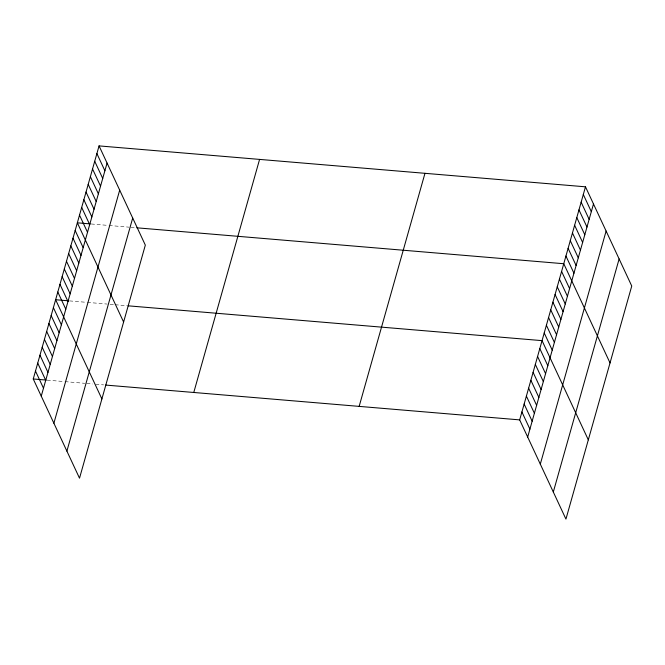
<?xml version="1.0" encoding="UTF-8"?>
<svg xmlns="http://www.w3.org/2000/svg" width="665" height="665" viewBox="0 0 665 665"><rect width="100%" height="100%" fill="white"/><g stroke="black" fill="none" stroke-linecap="round" stroke-linejoin="round"><path stroke-width="0.5" stroke-dasharray="3.33 2.49" d="M91.213 223.98L108.062 225.402M109.052 225.485L128.869 227.147M130.847 227.314L135.801 227.729M69.501 300.896L86.342 302.309M87.331 302.392L107.148 304.063M110.124 304.312L114.089 304.645M115.078 304.728L126.965 305.725M47.124 380.139L63.965 381.552M64.954 381.635L84.771 383.306M86.758 383.472L92.701 383.971M95.677 384.22L103.599 384.885"/><path stroke-width="1" d="M99.06 145.901L145.327 245.119L79.517 478.185L33.25 378.975L99.06 145.901L585.483 186.815L631.75 286.025L565.94 519.099L519.673 419.881L585.483 186.815M41.255 396.141L107.065 163.066M53.882 423.214L119.692 190.148M66.891 451.111L132.701 218.045M193.773 392.475L259.583 159.4M359.15 406.382L424.968 173.316M527.678 437.046L593.488 203.98M540.304 464.128L606.114 231.054M553.313 492.025L619.123 258.951M90.224 223.897L77.348 222.817L123.607 322.026M136.799 227.812L563.77 263.731L610.029 362.94M68.512 300.813L55.627 299.732L101.895 398.942M127.963 305.809L542.05 340.638L588.317 439.856M33.25 378.975L46.134 380.056M105.585 385.06L519.673 419.881M583.313 194.504L591.318 211.669M581.144 202.193L589.148 219.367M578.974 209.891L586.979 227.056M576.796 217.58L584.801 234.745M574.626 225.269L582.631 242.434M572.457 232.958L580.462 250.131M570.279 240.655L578.292 257.821M568.11 248.344L576.114 265.51M565.94 256.033L573.945 273.199M561.593 271.42L569.597 288.585M559.423 279.109L567.428 296.274M557.253 286.798L565.258 303.972M555.084 294.495L563.089 311.661M552.906 302.184L560.911 319.35M550.736 309.873L558.741 327.039M548.567 317.562L556.572 334.736M546.397 325.26L554.402 342.425M544.219 332.949L552.224 350.114M539.814 348.568L547.819 365.733M537.578 356.49L545.583 373.655M535.333 364.412L543.338 381.577M533.097 372.334L541.102 389.507M530.861 380.264L538.866 397.429M528.625 388.185L536.63 405.351M526.389 396.107L534.394 413.281M524.145 404.037L532.15 421.203M521.909 411.959L529.914 429.125M96.891 153.59L104.895 170.764M94.721 161.287L102.726 178.453M92.543 168.977L100.556 186.142M90.374 176.666L98.378 193.831M88.204 184.363L96.209 201.528M86.034 192.052L94.039 209.217M83.856 199.741L91.861 216.906M81.687 207.43L89.692 224.604M79.517 215.128L87.522 232.293M75.17 230.506L83.175 247.671M73 238.195L81.005 255.368M70.831 245.892L78.836 263.057M68.661 253.581L76.666 270.746M66.483 261.27L74.488 278.435M64.314 268.968L72.319 286.133M62.144 276.657L70.149 293.822M59.966 284.346L67.971 301.511M57.797 292.035L65.802 309.208M53.391 307.654L61.396 324.819M51.155 315.576L59.16 332.741M48.911 323.506L56.916 340.671M46.675 331.428L54.68 348.593M44.439 339.35L52.444 356.515M42.203 347.271L50.208 364.445M39.967 355.201L47.971 372.367M37.722 363.123L45.727 380.289M35.486 371.045L43.491 388.219"/></g></svg>
